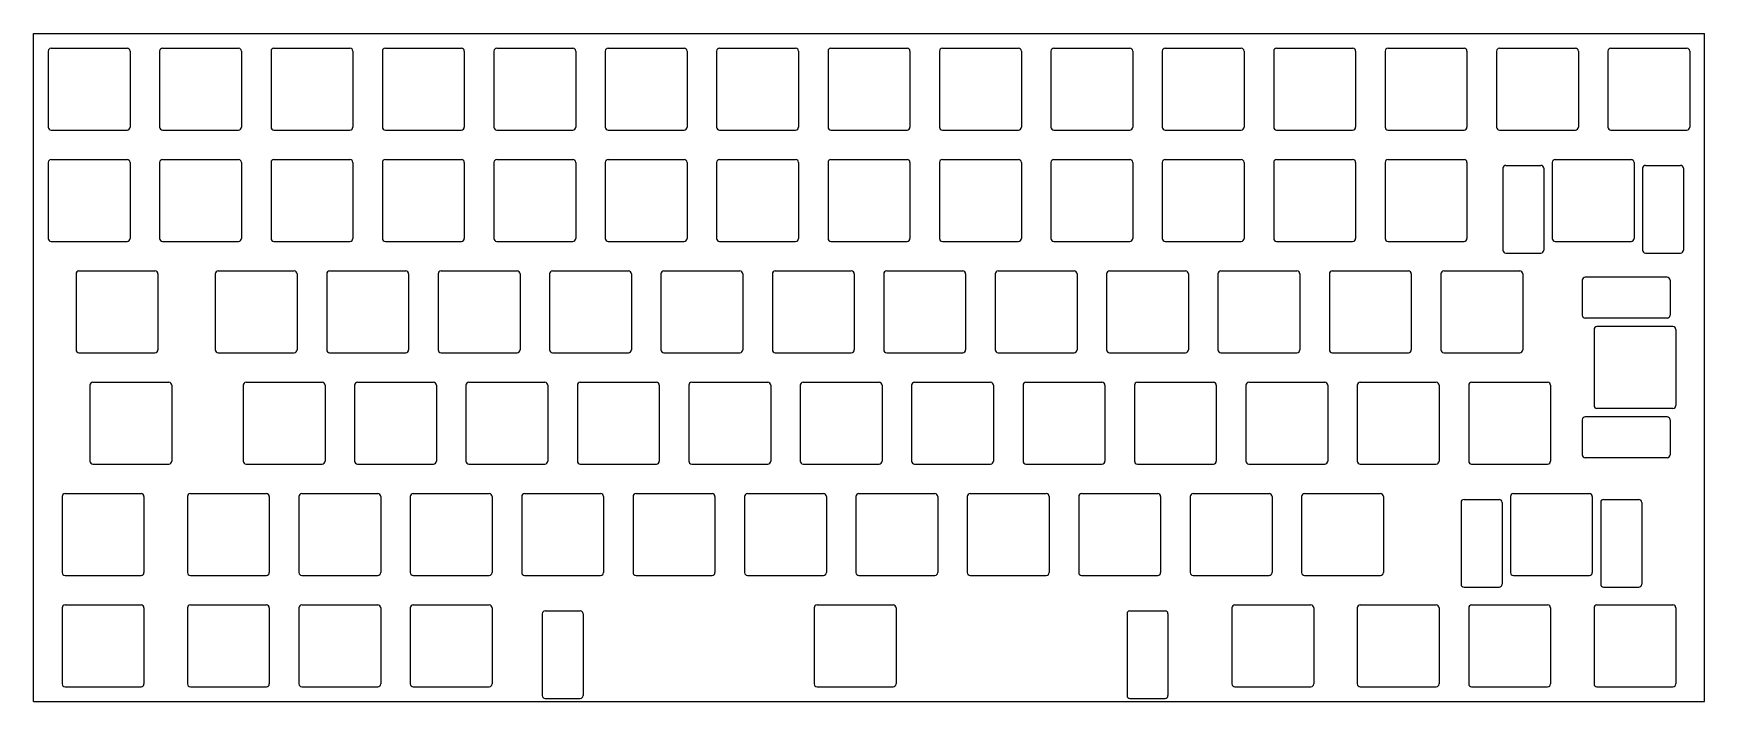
# Model space of a CAD drawing. Header units: millimetres. Extents: x 0 to 286, y -114 to 0.
import ezdxf

# ---------------------------------------------------------------- set-up
doc = ezdxf.new("R2010")
doc.units = ezdxf.units.MM

msp = doc.modelspace()

# ---------------------------------------------------------------- linework, layer by layer
for p, q in [((0, 0), (285.75, 0)), ((0, -114.3), (0, 0)), ((285.75, -114.3), (285.75, 0)), ((3.025, -2.525), (16.025, -2.525)), ((22.075, -2.525), (35.075, -2.525)), ((41.125, -2.525), (54.125, -2.525)), ((60.175, -2.525), (73.175, -2.525)), ((79.225, -2.525), (92.225, -2.525)), ((98.275, -2.525), (111.275, -2.525)), ((117.325, -2.525), (130.325, -2.525)), ((136.375, -2.525), (149.375, -2.525)), ((155.425, -2.525), (168.425, -2.525)), ((174.475, -2.525), (187.475, -2.525)), ((193.525, -2.525), (206.525, -2.525)), ((212.575, -2.525), (225.575, -2.525)), ((231.625, -2.525), (244.625, -2.525)), ((250.675, -2.525), (263.675, -2.525)), ((269.725, -2.525), (282.725, -2.525)), ((2.525, -3.025), (2.525, -16.025)), ((16.525, -3.025), (16.525, -16.025)), ((21.575, -3.025), (21.575, -16.025)), ((35.575, -3.025), (35.575, -16.025)), ((40.625, -3.025), (40.625, -16.025)), ((54.625, -3.025), (54.625, -16.025)), ((59.675, -3.025), (59.675, -16.025)), ((73.675, -3.025), (73.675, -16.025)), ((78.725, -3.025), (78.725, -16.025)), ((92.725, -3.025), (92.725, -16.025)), ((97.775, -3.025), (97.775, -16.025)), ((111.775, -3.025), (111.775, -16.025)), ((116.825, -3.025), (116.825, -16.025)), ((130.825, -3.025), (130.825, -16.025)), ((135.875, -3.025), (135.875, -16.025)), ((149.875, -3.025), (149.875, -16.025)), ((154.925, -3.025), (154.925, -16.025)), ((168.925, -3.025), (168.925, -16.025)), ((173.975, -3.025), (173.975, -16.025)), ((187.975, -3.025), (187.975, -16.025)), ((193.025, -3.025), (193.025, -16.025)), ((207.025, -3.025), (207.025, -16.025)), ((212.075, -3.025), (212.075, -16.025)), ((226.075, -3.025), (226.075, -16.025)), ((231.125, -3.025), (231.125, -16.025)), ((245.125, -3.025), (245.125, -16.025)), ((250.175, -3.025), (250.175, -16.025)), ((264.175, -3.025), (264.175, -16.025)), ((269.225, -3.025), (269.225, -16.025)), ((283.225, -3.025), (283.225, -16.025)), ((3.025, -16.525), (16.025, -16.525)), ((22.075, -16.525), (35.075, -16.525)), ((41.125, -16.525), (54.125, -16.525)), ((60.175, -16.525), (73.175, -16.525)), ((79.225, -16.525), (92.225, -16.525)), ((98.275, -16.525), (111.275, -16.525)), ((117.325, -16.525), (130.325, -16.525)), ((136.375, -16.525), (149.375, -16.525)), ((155.425, -16.525), (168.425, -16.525)), ((174.475, -16.525), (187.475, -16.525)), ((193.525, -16.525), (206.525, -16.525)), ((212.575, -16.525), (225.575, -16.525)), ((231.625, -16.525), (244.625, -16.525)), ((250.675, -16.525), (263.675, -16.525)), ((269.725, -16.525), (282.725, -16.525)), ((2.525, -22.075), (2.525, -35.075)), ((3.025, -21.575), (16.025, -21.575)), ((16.525, -22.075), (16.525, -35.075)), ((21.575, -22.075), (21.575, -35.075)), ((22.075, -21.575), (35.075, -21.575)), ((35.575, -22.075), (35.575, -35.075)), ((40.625, -22.075), (40.625, -35.075)), ((41.125, -21.575), (54.125, -21.575)), ((54.625, -22.075), (54.625, -35.075)), ((59.675, -22.075), (59.675, -35.075)), ((60.175, -21.575), (73.175, -21.575)), ((73.675, -22.075), (73.675, -35.075)), ((78.725, -22.075), (78.725, -35.075)), ((79.225, -21.575), (92.225, -21.575)), ((92.725, -22.075), (92.725, -35.075)), ((97.775, -22.075), (97.775, -35.075)), ((98.275, -21.575), (111.275, -21.575)), ((111.775, -22.075), (111.775, -35.075)), ((116.825, -22.075), (116.825, -35.075)), ((117.325, -21.575), (130.325, -21.575)), ((130.825, -22.075), (130.825, -35.075)), ((135.875, -22.075), (135.875, -35.075)), ((136.375, -21.575), (149.375, -21.575)), ((149.875, -22.075), (149.875, -35.075)), ((154.925, -22.075), (154.925, -35.075)), ((155.425, -21.575), (168.425, -21.575)), ((168.925, -22.075), (168.925, -35.075)), ((173.975, -22.075), (173.975, -35.075)), ((174.475, -21.575), (187.475, -21.575)), ((187.975, -22.075), (187.975, -35.075)), ((193.025, -22.075), (193.025, -35.075)), ((193.525, -21.575), (206.525, -21.575)), ((207.025, -22.075), (207.025, -35.075)), ((212.075, -22.075), (212.075, -35.075)), ((212.575, -21.575), (225.575, -21.575)), ((226.075, -22.075), (226.075, -35.075)), ((231.125, -22.075), (231.125, -35.075)), ((231.625, -21.575), (244.625, -21.575)), ((245.125, -22.075), (245.125, -35.075)), ((251.762, -22.575), (257.762, -22.575)), ((259.7, -22.075), (259.7, -35.075)), ((260.2, -21.575), (273.2, -21.575)), ((273.7, -22.075), (273.7, -35.075)), ((275.638, -22.575), (281.638, -22.575)), ((251.262, -23.075), (251.262, -37.075)), ((258.262, -23.075), (258.262, -37.075)), ((275.138, -23.075), (275.138, -37.075)), ((282.138, -23.075), (282.138, -37.075)), ((3.025, -35.575), (16.025, -35.575)), ((22.075, -35.575), (35.075, -35.575)), ((41.125, -35.575), (54.125, -35.575)), ((60.175, -35.575), (73.175, -35.575)), ((79.225, -35.575), (92.225, -35.575)), ((98.275, -35.575), (111.275, -35.575)), ((117.325, -35.575), (130.325, -35.575)), ((136.375, -35.575), (149.375, -35.575)), ((155.425, -35.575), (168.425, -35.575)), ((174.475, -35.575), (187.475, -35.575)), ((193.525, -35.575), (206.525, -35.575)), ((212.575, -35.575), (225.575, -35.575)), ((231.625, -35.575), (244.625, -35.575)), ((260.2, -35.575), (273.2, -35.575)), ((251.762, -37.575), (257.762, -37.575)), ((275.638, -37.575), (281.638, -37.575)), ((7.2875, -41.125), (7.2875, -54.125)), ((7.7875, -40.625), (20.7875, -40.625)), ((21.2875, -41.125), (21.2875, -54.125)), ((31.1, -41.125), (31.1, -54.125)), ((31.6, -40.625), (44.6, -40.625)), ((45.1, -41.125), (45.1, -54.125)), ((50.15, -41.125), (50.15, -54.125)), ((50.65, -40.625), (63.65, -40.625)), ((64.15, -41.125), (64.15, -54.125)), ((69.2, -41.125), (69.2, -54.125)), ((69.7, -40.625), (82.7, -40.625)), ((83.2, -41.125), (83.2, -54.125)), ((88.25, -41.125), (88.25, -54.125)), ((88.75, -40.625), (101.75, -40.625)), ((102.25, -41.125), (102.25, -54.125)), ((107.3, -41.125), (107.3, -54.125)), ((107.8, -40.625), (120.8, -40.625)), ((121.3, -41.125), (121.3, -54.125)), ((126.35, -41.125), (126.35, -54.125)), ((126.85, -40.625), (139.85, -40.625)), ((140.35, -41.125), (140.35, -54.125)), ((145.4, -41.125), (145.4, -54.125)), ((145.9, -40.625), (158.9, -40.625)), ((159.4, -41.125), (159.4, -54.125)), ((164.45, -41.125), (164.45, -54.125)), ((164.95, -40.625), (177.95, -40.625)), ((178.45, -41.125), (178.45, -54.125)), ((183.5, -41.125), (183.5, -54.125)), ((184, -40.625), (197, -40.625)), ((197.5, -41.125), (197.5, -54.125)), ((202.55, -41.125), (202.55, -54.125)), ((203.05, -40.625), (216.05, -40.625)), ((216.55, -41.125), (216.55, -54.125)), ((221.6, -41.125), (221.6, -54.125)), ((222.1, -40.625), (235.1, -40.625)), ((235.6, -41.125), (235.6, -54.125)), ((240.65, -41.125), (240.65, -54.125)), ((241.15, -40.625), (254.15, -40.625)), ((254.65, -41.125), (254.65, -54.125)), ((264.84375, -42.212), (264.84375, -48.212)), ((279.34375, -41.712), (265.34375, -41.712)), ((279.84375, -42.212), (279.84375, -48.212)), ((279.34375, -48.712), (265.34375, -48.712)), ((266.84375, -50.65), (266.84375, -63.65)), ((280.34375, -50.15), (267.34375, -50.15)), ((280.84375, -50.65), (280.84375, -63.65)), ((7.7875, -54.625), (20.7875, -54.625)), ((31.6, -54.625), (44.6, -54.625)), ((50.65, -54.625), (63.65, -54.625)), ((69.7, -54.625), (82.7, -54.625)), ((88.75, -54.625), (101.75, -54.625)), ((107.8, -54.625), (120.8, -54.625)), ((126.85, -54.625), (139.85, -54.625)), ((145.9, -54.625), (158.9, -54.625)), ((164.95, -54.625), (177.95, -54.625)), ((184, -54.625), (197, -54.625)), ((203.05, -54.625), (216.05, -54.625)), ((222.1, -54.625), (235.1, -54.625)), ((241.15, -54.625), (254.15, -54.625)), ((10.16875, -59.675), (23.16875, -59.675)), ((36.3625, -59.675), (49.3625, -59.675)), ((55.4125, -59.675), (68.4125, -59.675)), ((74.4625, -59.675), (87.4625, -59.675)), ((93.5125, -59.675), (106.5125, -59.675)), ((112.5625, -59.675), (125.5625, -59.675)), ((131.6125, -59.675), (144.6125, -59.675)), ((150.6625, -59.675), (163.6625, -59.675)), ((169.7125, -59.675), (182.7125, -59.675)), ((188.7625, -59.675), (201.7625, -59.675)), ((207.8125, -59.675), (220.8125, -59.675)), ((226.8625, -59.675), (239.8625, -59.675)), ((245.9125, -59.675), (258.9125, -59.675)), ((9.66875, -60.175), (9.66875, -73.175)), ((23.66875, -60.175), (23.66875, -73.175)), ((35.8625, -60.175), (35.8625, -73.175)), ((49.8625, -60.175), (49.8625, -73.175)), ((54.9125, -60.175), (54.9125, -73.175)), ((68.9125, -60.175), (68.9125, -73.175)), ((73.9625, -60.175), (73.9625, -73.175)), ((87.9625, -60.175), (87.9625, -73.175)), ((93.0125, -60.175), (93.0125, -73.175)), ((107.0125, -60.175), (107.0125, -73.175)), ((112.0625, -60.175), (112.0625, -73.175)), ((126.0625, -60.175), (126.0625, -73.175)), ((131.1125, -60.175), (131.1125, -73.175)), ((145.1125, -60.175), (145.1125, -73.175)), ((150.1625, -60.175), (150.1625, -73.175)), ((164.1625, -60.175), (164.1625, -73.175)), ((169.2125, -60.175), (169.2125, -73.175)), ((183.2125, -60.175), (183.2125, -73.175)), ((188.2625, -60.175), (188.2625, -73.175)), ((202.2625, -60.175), (202.2625, -73.175)), ((207.3125, -60.175), (207.3125, -73.175)), ((221.3125, -60.175), (221.3125, -73.175)), ((226.3625, -60.175), (226.3625, -73.175)), ((240.3625, -60.175), (240.3625, -73.175)), ((245.4125, -60.175), (245.4125, -73.175)), ((259.4125, -60.175), (259.4125, -73.175)), ((279.34375, -65.588), (265.34375, -65.588)), ((280.34375, -64.15), (267.34375, -64.15)), ((264.84375, -66.088), (264.84375, -72.088)), ((279.84375, -66.088), (279.84375, -72.088)), ((10.16875, -73.675), (23.16875, -73.675)), ((36.3625, -73.675), (49.3625, -73.675)), ((55.4125, -73.675), (68.4125, -73.675)), ((74.4625, -73.675), (87.4625, -73.675)), ((93.5125, -73.675), (106.5125, -73.675)), ((112.5625, -73.675), (125.5625, -73.675)), ((131.6125, -73.675), (144.6125, -73.675)), ((150.6625, -73.675), (163.6625, -73.675)), ((169.7125, -73.675), (182.7125, -73.675)), ((188.7625, -73.675), (201.7625, -73.675)), ((207.8125, -73.675), (220.8125, -73.675)), ((226.8625, -73.675), (239.8625, -73.675)), ((245.9125, -73.675), (258.9125, -73.675)), ((279.34375, -72.588), (265.34375, -72.588)), ((4.90625, -79.225), (4.90625, -92.225)), ((5.40625, -78.725), (18.40625, -78.725)), ((18.90625, -79.225), (18.90625, -92.225)), ((26.3375, -79.225), (26.3375, -92.225)), ((26.8375, -78.725), (39.8375, -78.725)), ((40.3375, -79.225), (40.3375, -92.225)), ((45.3875, -79.225), (45.3875, -92.225)), ((45.8875, -78.725), (58.8875, -78.725)), ((59.3875, -79.225), (59.3875, -92.225)), ((64.4375, -79.225), (64.4375, -92.225)), ((64.9375, -78.725), (77.9375, -78.725)), ((78.4375, -79.225), (78.4375, -92.225)), ((83.4875, -79.225), (83.4875, -92.225)), ((83.9875, -78.725), (96.9875, -78.725)), ((97.4875, -79.225), (97.4875, -92.225)), ((102.5375, -79.225), (102.5375, -92.225)), ((103.0375, -78.725), (116.0375, -78.725)), ((116.5375, -79.225), (116.5375, -92.225)), ((121.5875, -79.225), (121.5875, -92.225)), ((122.0875, -78.725), (135.0875, -78.725)), ((135.5875, -79.225), (135.5875, -92.225)), ((140.6375, -79.225), (140.6375, -92.225)), ((141.1375, -78.725), (154.1375, -78.725)), ((154.6375, -79.225), (154.6375, -92.225)), ((159.6875, -79.225), (159.6875, -92.225)), ((160.1875, -78.725), (173.1875, -78.725)), ((173.6875, -79.225), (173.6875, -92.225)), ((178.7375, -79.225), (178.7375, -92.225)), ((179.2375, -78.725), (192.2375, -78.725)), ((192.7375, -79.225), (192.7375, -92.225)), ((197.7875, -79.225), (197.7875, -92.225)), ((198.2875, -78.725), (211.2875, -78.725)), ((211.7875, -79.225), (211.7875, -92.225)), ((216.8375, -79.225), (216.8375, -92.225)), ((217.3375, -78.725), (230.3375, -78.725)), ((230.8375, -79.225), (230.8375, -92.225)), ((244.61825, -79.725), (250.61825, -79.725)), ((252.55625, -79.225), (252.55625, -92.225)), ((253.05625, -78.725), (266.05625, -78.725)), ((266.55625, -79.225), (266.55625, -92.225)), ((268.49425, -79.725), (274.49425, -79.725)), ((244.11825, -80.225), (244.11825, -94.225)), ((251.11825, -80.225), (251.11825, -94.225)), ((267.99425, -80.225), (267.99425, -94.225)), ((274.99425, -80.225), (274.99425, -94.225)), ((5.40625, -92.725), (18.40625, -92.725)), ((26.8375, -92.725), (39.8375, -92.725)), ((45.8875, -92.725), (58.8875, -92.725)), ((64.9375, -92.725), (77.9375, -92.725)), ((83.9875, -92.725), (96.9875, -92.725)), ((103.0375, -92.725), (116.0375, -92.725)), ((122.0875, -92.725), (135.0875, -92.725)), ((141.1375, -92.725), (154.1375, -92.725)), ((160.1875, -92.725), (173.1875, -92.725)), ((179.2375, -92.725), (192.2375, -92.725)), ((198.2875, -92.725), (211.2875, -92.725)), ((217.3375, -92.725), (230.3375, -92.725)), ((253.05625, -92.725), (266.05625, -92.725)), ((244.61825, -94.725), (250.61825, -94.725)), ((268.49425, -94.725), (274.49425, -94.725)), ((4.90625, -98.275), (4.90625, -111.275)), ((5.40625, -97.775), (18.40625, -97.775)), ((18.90625, -98.275), (18.90625, -111.275)), ((26.3375, -98.275), (26.3375, -111.275)), ((26.8375, -97.775), (39.8375, -97.775)), ((40.3375, -98.275), (40.3375, -111.275)), ((45.3875, -98.275), (45.3875, -111.275)), ((45.8875, -97.775), (58.8875, -97.775)), ((59.3875, -98.275), (59.3875, -111.275)), ((64.4375, -98.275), (64.4375, -111.275)), ((64.9375, -97.775), (77.9375, -97.775)), ((78.4375, -98.275), (78.4375, -111.275)), ((86.99375, -99.275), (86.99375, -113.275)), ((87.49375, -98.775), (93.49375, -98.775)), ((93.99375, -99.275), (93.99375, -113.275)), ((133.49375, -98.275), (133.49375, -111.275)), ((133.99375, -97.775), (146.99375, -97.775)), ((147.49375, -98.275), (147.49375, -111.275)), ((186.99375, -99.275), (186.99375, -113.275)), ((187.49375, -98.775), (193.49375, -98.775)), ((193.99375, -99.275), (193.99375, -113.275)), ((204.93125, -98.275), (204.93125, -111.275)), ((205.43125, -97.775), (218.43125, -97.775)), ((218.93125, -98.275), (218.93125, -111.275)), ((226.3625, -98.275), (226.3625, -111.275)), ((226.8625, -97.775), (239.8625, -97.775)), ((240.3625, -98.275), (240.3625, -111.275)), ((245.4125, -98.275), (245.4125, -111.275)), ((245.9125, -97.775), (258.9125, -97.775)), ((259.4125, -98.275), (259.4125, -111.275)), ((266.84375, -98.275), (266.84375, -111.275)), ((267.34375, -97.775), (280.34375, -97.775)), ((280.84375, -98.275), (280.84375, -111.275)), ((0, -114.3), (285.75, -114.3)), ((5.40625, -111.775), (18.40625, -111.775)), ((26.8375, -111.775), (39.8375, -111.775)), ((45.8875, -111.775), (58.8875, -111.775)), ((64.9375, -111.775), (77.9375, -111.775)), ((87.49375, -113.775), (93.49375, -113.775)), ((133.99375, -111.775), (146.99375, -111.775)), ((187.49375, -113.775), (193.49375, -113.775)), ((205.43125, -111.775), (218.43125, -111.775)), ((226.8625, -111.775), (239.8625, -111.775)), ((245.9125, -111.775), (258.9125, -111.775)), ((267.34375, -111.775), (280.34375, -111.775))]:
    msp.add_line(p, q)
for centre, start, end in [((3.025, -3.025), 90, 180), ((16.025, -3.025), 0, 90), ((22.075, -3.025), 90, 180), ((35.075, -3.025), 0, 90), ((41.125, -3.025), 90, 180), ((54.125, -3.025), 0, 90), ((60.175, -3.025), 90, 180), ((73.175, -3.025), 0, 90), ((79.225, -3.025), 90, 180), ((92.225, -3.025), 0, 90), ((98.275, -3.025), 90, 180), ((111.275, -3.025), 0, 90), ((117.325, -3.025), 90, 180), ((130.325, -3.025), 0, 90), ((136.375, -3.025), 90, 180), ((149.375, -3.025), 0, 90), ((155.425, -3.025), 90, 180), ((168.425, -3.025), 0, 90), ((174.475, -3.025), 90, 180), ((187.475, -3.025), 0, 90), ((193.525, -3.025), 90, 180), ((206.525, -3.025), 0, 90), ((212.575, -3.025), 90, 180), ((225.575, -3.025), 0, 90), ((231.625, -3.025), 90, 180), ((244.625, -3.025), 0, 90), ((250.675, -3.025), 90, 180), ((263.675, -3.025), 0, 90), ((269.725, -3.025), 90, 180), ((282.725, -3.025), 0, 90), ((3.025, -16.025), 180, 270), ((16.025, -16.025), 270, 0), ((22.075, -16.025), 180, 270), ((35.075, -16.025), 270, 0), ((41.125, -16.025), 180, 270), ((54.125, -16.025), 270, 0), ((60.175, -16.025), 180, 270), ((73.175, -16.025), 270, 0), ((79.225, -16.025), 180, 270), ((92.225, -16.025), 270, 0), ((98.275, -16.025), 180, 270), ((111.275, -16.025), 270, 0), ((117.325, -16.025), 180, 270), ((130.325, -16.025), 270, 0), ((136.375, -16.025), 180, 270), ((149.375, -16.025), 270, 0), ((155.425, -16.025), 180, 270), ((168.425, -16.025), 270, 0), ((174.475, -16.025), 180, 270), ((187.475, -16.025), 270, 0), ((193.525, -16.025), 180, 270), ((206.525, -16.025), 270, 0), ((212.575, -16.025), 180, 270), ((225.575, -16.025), 270, 0), ((231.625, -16.025), 180, 270), ((244.625, -16.025), 270, 0), ((250.675, -16.025), 180, 270), ((263.675, -16.025), 270, 0), ((269.725, -16.025), 180, 270), ((282.725, -16.025), 270, 0), ((3.025, -22.075), 90, 180), ((16.025, -22.075), 0, 90), ((22.075, -22.075), 90, 180), ((35.075, -22.075), 0, 90), ((41.125, -22.075), 90, 180), ((54.125, -22.075), 0, 90), ((60.175, -22.075), 90, 180), ((73.175, -22.075), 0, 90), ((79.225, -22.075), 90, 180), ((92.225, -22.075), 0, 90), ((98.275, -22.075), 90, 180), ((111.275, -22.075), 0, 90), ((117.325, -22.075), 90, 180), ((130.325, -22.075), 0, 90), ((136.375, -22.075), 90, 180), ((149.375, -22.075), 0, 90), ((155.425, -22.075), 90, 180), ((168.425, -22.075), 0, 90), ((174.475, -22.075), 90, 180), ((187.475, -22.075), 0, 90), ((193.525, -22.075), 90, 180), ((206.525, -22.075), 0, 90), ((212.575, -22.075), 90, 180), ((225.575, -22.075), 0, 90), ((231.625, -22.075), 90, 180), ((244.625, -22.075), 0, 90), ((251.762, -23.075), 90, 180), ((257.762, -23.075), 0, 90), ((260.2, -22.075), 90, 180), ((273.2, -22.075), 0, 90), ((275.638, -23.075), 90, 180), ((281.638, -23.075), 0, 90), ((3.025, -35.075), 180, 270), ((16.025, -35.075), 270, 0), ((22.075, -35.075), 180, 270), ((35.075, -35.075), 270, 0), ((41.125, -35.075), 180, 270), ((54.125, -35.075), 270, 0), ((60.175, -35.075), 180, 270), ((73.175, -35.075), 270, 0), ((79.225, -35.075), 180, 270), ((92.225, -35.075), 270, 0), ((98.275, -35.075), 180, 270), ((111.275, -35.075), 270, 0), ((117.325, -35.075), 180, 270), ((130.325, -35.075), 270, 0), ((136.375, -35.075), 180, 270), ((149.375, -35.075), 270, 0), ((155.425, -35.075), 180, 270), ((168.425, -35.075), 270, 0), ((174.475, -35.075), 180, 270), ((187.475, -35.075), 270, 0), ((193.525, -35.075), 180, 270), ((206.525, -35.075), 270, 0), ((212.575, -35.075), 180, 270), ((225.575, -35.075), 270, 0), ((231.625, -35.075), 180, 270), ((244.625, -35.075), 270, 0), ((251.762, -37.075), 180, 270), ((257.762, -37.075), 270, 0), ((260.2, -35.075), 180, 270), ((273.2, -35.075), 270, 0), ((275.638, -37.075), 180, 270), ((281.638, -37.075), 270, 0), ((7.7875, -41.125), 90, 180), ((20.7875, -41.125), 0, 90), ((31.6, -41.125), 90, 180), ((44.6, -41.125), 0, 90), ((50.65, -41.125), 90, 180), ((63.65, -41.125), 0, 90), ((69.7, -41.125), 90, 180), ((82.7, -41.125), 0, 90), ((88.75, -41.125), 90, 180), ((101.75, -41.125), 0, 90), ((107.8, -41.125), 90, 180), ((120.8, -41.125), 0, 90), ((126.85, -41.125), 90, 180), ((139.85, -41.125), 0, 90), ((145.9, -41.125), 90, 180), ((158.9, -41.125), 0, 90), ((164.95, -41.125), 90, 180), ((177.95, -41.125), 0, 90), ((184, -41.125), 90, 180), ((197, -41.125), 0, 90), ((203.05, -41.125), 90, 180), ((216.05, -41.125), 0, 90), ((222.1, -41.125), 90, 180), ((235.1, -41.125), 0, 90), ((241.15, -41.125), 90, 180), ((254.15, -41.125), 0, 90), ((265.34375, -42.212), 90, 180), ((279.34375, -42.212), 0, 90), ((265.34375, -48.212), 180, 270), ((279.34375, -48.212), 270, 0), ((267.34375, -50.65), 90, 180), ((280.34375, -50.65), 0, 90), ((7.7875, -54.125), 180, 270), ((20.7875, -54.125), 270, 0), ((31.6, -54.125), 180, 270), ((44.6, -54.125), 270, 0), ((50.65, -54.125), 180, 270), ((63.65, -54.125), 270, 0), ((69.7, -54.125), 180, 270), ((82.7, -54.125), 270, 0), ((88.75, -54.125), 180, 270), ((101.75, -54.125), 270, 0), ((107.8, -54.125), 180, 270), ((120.8, -54.125), 270, 0), ((126.85, -54.125), 180, 270), ((139.85, -54.125), 270, 0), ((145.9, -54.125), 180, 270), ((158.9, -54.125), 270, 0), ((164.95, -54.125), 180, 270), ((177.95, -54.125), 270, 0), ((184, -54.125), 180, 270), ((197, -54.125), 270, 0), ((203.05, -54.125), 180, 270), ((216.05, -54.125), 270, 0), ((222.1, -54.125), 180, 270), ((235.1, -54.125), 270, 0), ((241.15, -54.125), 180, 270), ((254.15, -54.125), 270, 0), ((10.16875, -60.175), 90, 180), ((23.16875, -60.175), 0, 90), ((36.3625, -60.175), 90, 180), ((49.3625, -60.175), 0, 90), ((55.4125, -60.175), 90, 180), ((68.4125, -60.175), 0, 90), ((74.4625, -60.175), 90, 180), ((87.4625, -60.175), 0, 90), ((93.5125, -60.175), 90, 180), ((106.5125, -60.175), 0, 90), ((112.5625, -60.175), 90, 180), ((125.5625, -60.175), 0, 90), ((131.6125, -60.175), 90, 180), ((144.6125, -60.175), 0, 90), ((150.6625, -60.175), 90, 180), ((163.6625, -60.175), 0, 90), ((169.7125, -60.175), 90, 180), ((182.7125, -60.175), 0, 90), ((188.7625, -60.175), 90, 180), ((201.7625, -60.175), 0, 90), ((207.8125, -60.175), 90, 180), ((220.8125, -60.175), 0, 90), ((226.8625, -60.175), 90, 180), ((239.8625, -60.175), 0, 90), ((245.9125, -60.175), 90, 180), ((258.9125, -60.175), 0, 90), ((265.34375, -66.088), 90, 180), ((267.34375, -63.65), 180, 270), ((279.34375, -66.088), 0, 90), ((280.34375, -63.65), 270, 0), ((10.16875, -73.175), 180, 270), ((23.16875, -73.175), 270, 0), ((36.3625, -73.175), 180, 270), ((49.3625, -73.175), 270, 0), ((55.4125, -73.175), 180, 270), ((68.4125, -73.175), 270, 0), ((74.4625, -73.175), 180, 270), ((87.4625, -73.175), 270, 0), ((93.5125, -73.175), 180, 270), ((106.5125, -73.175), 270, 0), ((112.5625, -73.175), 180, 270), ((125.5625, -73.175), 270, 0), ((131.6125, -73.175), 180, 270), ((144.6125, -73.175), 270, 0), ((150.6625, -73.175), 180, 270), ((163.6625, -73.175), 270, 0), ((169.7125, -73.175), 180, 270), ((182.7125, -73.175), 270, 0), ((188.7625, -73.175), 180, 270), ((201.7625, -73.175), 270, 0), ((207.8125, -73.175), 180, 270), ((220.8125, -73.175), 270, 0), ((226.8625, -73.175), 180, 270), ((239.8625, -73.175), 270, 0), ((245.9125, -73.175), 180, 270), ((258.9125, -73.175), 270, 0), ((265.34375, -72.088), 180, 270), ((279.34375, -72.088), 270, 0), ((5.40625, -79.225), 90, 180), ((18.40625, -79.225), 0, 90), ((26.8375, -79.225), 90, 180), ((39.8375, -79.225), 0, 90), ((45.8875, -79.225), 90, 180), ((58.8875, -79.225), 0, 90), ((64.9375, -79.225), 90, 180), ((77.9375, -79.225), 0, 90), ((83.9875, -79.225), 90, 180), ((96.9875, -79.225), 0, 90), ((103.0375, -79.225), 90, 180), ((116.0375, -79.225), 0, 90), ((122.0875, -79.225), 90, 180), ((135.0875, -79.225), 0, 90), ((141.1375, -79.225), 90, 180), ((154.1375, -79.225), 0, 90), ((160.1875, -79.225), 90, 180), ((173.1875, -79.225), 0, 90), ((179.2375, -79.225), 90, 180), ((192.2375, -79.225), 0, 90), ((198.2875, -79.225), 90, 180), ((211.2875, -79.225), 0, 90), ((217.3375, -79.225), 90, 180), ((230.3375, -79.225), 0, 90), ((244.61825, -80.225), 90, 180), ((250.61825, -80.225), 0, 90), ((253.05625, -79.225), 90, 180), ((266.05625, -79.225), 0, 90), ((268.49425, -80.225), 90, 180), ((274.49425, -80.225), 0, 90), ((5.40625, -92.225), 180, 270), ((18.40625, -92.225), 270, 0), ((26.8375, -92.225), 180, 270), ((39.8375, -92.225), 270, 0), ((45.8875, -92.225), 180, 270), ((58.8875, -92.225), 270, 0), ((64.9375, -92.225), 180, 270), ((77.9375, -92.225), 270, 0), ((83.9875, -92.225), 180, 270), ((96.9875, -92.225), 270, 0), ((103.0375, -92.225), 180, 270), ((116.0375, -92.225), 270, 0), ((122.0875, -92.225), 180, 270), ((135.0875, -92.225), 270, 0), ((141.1375, -92.225), 180, 270), ((154.1375, -92.225), 270, 0), ((160.1875, -92.225), 180, 270), ((173.1875, -92.225), 270, 0), ((179.2375, -92.225), 180, 270), ((192.2375, -92.225), 270, 0), ((198.2875, -92.225), 180, 270), ((211.2875, -92.225), 270, 0), ((217.3375, -92.225), 180, 270), ((230.3375, -92.225), 270, 0), ((244.61825, -94.225), 180, 270), ((250.61825, -94.225), 270, 0), ((253.05625, -92.225), 180, 270), ((266.05625, -92.225), 270, 0), ((268.49425, -94.225), 180, 270), ((274.49425, -94.225), 270, 0), ((5.40625, -98.275), 90, 180), ((18.40625, -98.275), 0, 90), ((26.8375, -98.275), 90, 180), ((39.8375, -98.275), 0, 90), ((45.8875, -98.275), 90, 180), ((58.8875, -98.275), 0, 90), ((64.9375, -98.275), 90, 180), ((77.9375, -98.275), 0, 90), ((87.49375, -99.275), 90, 180), ((93.49375, -99.275), 0, 90), ((133.99375, -98.275), 90, 180), ((146.99375, -98.275), 0, 90), ((187.49375, -99.275), 90, 180), ((193.49375, -99.275), 0, 90), ((205.43125, -98.275), 90, 180), ((218.43125, -98.275), 0, 90), ((226.8625, -98.275), 90, 180), ((239.8625, -98.275), 0, 90), ((245.9125, -98.275), 90, 180), ((258.9125, -98.275), 0, 90), ((267.34375, -98.275), 90, 180), ((280.34375, -98.275), 0, 90), ((5.40625, -111.275), 180, 270), ((18.40625, -111.275), 270, 0), ((26.8375, -111.275), 180, 270), ((39.8375, -111.275), 270, 0), ((45.8875, -111.275), 180, 270), ((58.8875, -111.275), 270, 0), ((64.9375, -111.275), 180, 270), ((77.9375, -111.275), 270, 0), ((133.99375, -111.275), 180, 270), ((146.99375, -111.275), 270, 0), ((205.43125, -111.275), 180, 270), ((218.43125, -111.275), 270, 0), ((226.8625, -111.275), 180, 270), ((239.8625, -111.275), 270, 0), ((245.9125, -111.275), 180, 270), ((258.9125, -111.275), 270, 0), ((267.34375, -111.275), 180, 270), ((280.34375, -111.275), 270, 0), ((87.49375, -113.275), 180, 270), ((93.49375, -113.275), 270, 0), ((187.49375, -113.275), 180, 270), ((193.49375, -113.275), 270, 0)]:
    msp.add_arc(centre, 0.5, start, end)

doc.saveas('drawing.dxf')
